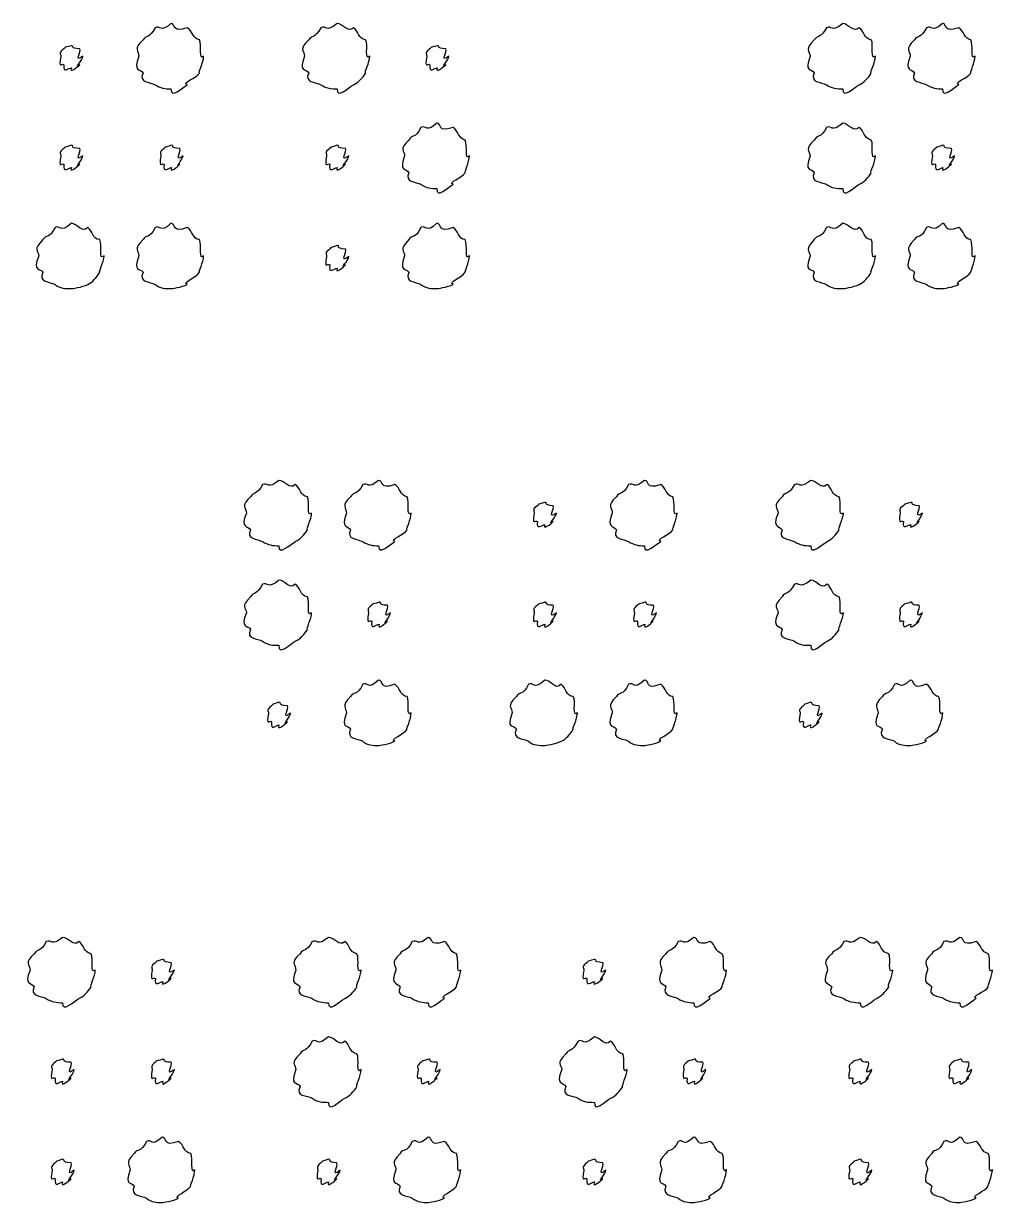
# Model space of a CAD drawing. Header units: millimetres. Extents: x -178 to -32, y 41 to 266.
# Drawn here: x -142.57 to -132.43, y 160.67 to 173 of the extents above; entities that cross this region are included whole.
import ezdxf

# ---------------------------------------------------------------- set-up
doc = ezdxf.new("R2010")
doc.units = ezdxf.units.MM
doc.layers.get('0').update_dxf_attribs({"linetype": 'CONTINUOUS'})

msp = doc.modelspace()

# ---------------------------------------------------------------- linework, layer by layer
at = {"color": 0}
for p, q in [((-141.028, 172.999), (-141.028, 172.999)), ((-139.288, 172.999), (-139.288, 172.999)), ((-133.996, 172.999), (-133.996, 172.999)), ((-132.954, 172.999), (-132.954, 172.999)), ((-142.07, 172.767), (-142.07, 172.767)), ((-138.24, 172.767), (-138.24, 172.767)), ((-138.246, 171.957), (-138.246, 171.957)), ((-133.996, 171.957), (-133.996, 171.957)), ((-142.07, 171.726), (-142.07, 171.726)), ((-141.023, 171.726), (-141.023, 171.726)), ((-139.288, 171.726), (-139.288, 171.726)), ((-132.949, 171.726), (-132.949, 171.726)), ((-142.07, 170.91), (-142.07, 170.91)), ((-141.028, 170.91), (-141.028, 170.91)), ((-138.246, 170.91), (-138.246, 170.91)), ((-133.996, 170.91), (-133.996, 170.91)), ((-132.954, 170.91), (-132.954, 170.91)), ((-139.288, 170.678), (-139.288, 170.678)), ((-139.897, 168.22), (-139.897, 168.22)), ((-138.855, 168.22), (-138.855, 168.22)), ((-136.073, 168.22), (-136.073, 168.22)), ((-134.332, 168.22), (-134.332, 168.22)), ((-137.114, 167.989), (-137.114, 167.989)), ((-133.285, 167.989), (-133.285, 167.989)), ((-139.897, 167.178), (-139.897, 167.178)), ((-134.332, 167.178), (-134.332, 167.178)), ((-138.849, 166.946), (-138.849, 166.946)), ((-137.114, 166.946), (-137.114, 166.946)), ((-136.067, 166.946), (-136.067, 166.946)), ((-133.285, 166.946), (-133.285, 166.946)), ((-138.855, 166.131), (-138.855, 166.131)), ((-137.114, 166.131), (-137.114, 166.131)), ((-136.073, 166.131), (-136.073, 166.131)), ((-133.29, 166.131), (-133.29, 166.131)), ((-139.897, 165.899), (-139.897, 165.899)), ((-134.332, 165.899), (-134.332, 165.899)), ((-142.161, 163.439), (-142.161, 163.439)), ((-139.379, 163.439), (-139.379, 163.439)), ((-138.337, 163.439), (-138.337, 163.439)), ((-135.555, 163.439), (-135.555, 163.439)), ((-133.814, 163.439), (-133.814, 163.439)), ((-132.772, 163.439), (-132.772, 163.439)), ((-141.114, 163.208), (-141.114, 163.208)), ((-136.596, 163.208), (-136.596, 163.208)), ((-139.379, 162.398), (-139.379, 162.398)), ((-136.596, 162.398), (-136.596, 162.398)), ((-142.161, 162.166), (-142.161, 162.166)), ((-141.114, 162.166), (-141.114, 162.166)), ((-138.331, 162.166), (-138.331, 162.166)), ((-135.549, 162.166), (-135.549, 162.166)), ((-133.814, 162.166), (-133.814, 162.166)), ((-132.767, 162.166), (-132.767, 162.166)), ((-141.119, 161.35), (-141.119, 161.35)), ((-138.337, 161.35), (-138.337, 161.35)), ((-135.555, 161.35), (-135.555, 161.35)), ((-132.772, 161.35), (-132.772, 161.35)), ((-142.161, 161.119), (-142.161, 161.119)), ((-139.379, 161.119), (-139.379, 161.119)), ((-136.596, 161.119), (-136.596, 161.119)), ((-133.814, 161.119), (-133.814, 161.119))]:
    msp.add_line(p, q, dxfattribs=at)
for points in [[(-141.193, 172.955), (-141.251, 172.839), (-141.29, 172.883), (-141.32, 172.828)], [(-141.028, 172.999), (-141.141, 172.897), (-141.138, 172.984), (-141.193, 172.955)], [(-140.857, 172.955), (-141.028, 172.897), (-140.969, 172.999), (-141.028, 172.999)], [(-140.73, 172.828), (-140.799, 172.839), (-140.802, 172.925), (-140.857, 172.955)], [(-139.458, 172.955), (-139.52, 172.839), (-139.555, 172.883), (-139.585, 172.828)], [(-139.288, 172.999), (-139.41, 172.897), (-139.403, 172.984), (-139.458, 172.955)], [(-139.117, 172.955), (-139.174, 172.897), (-139.228, 172.999), (-139.288, 172.999)], [(-138.99, 172.828), (-139.069, 172.839), (-139.064, 172.925), (-139.117, 172.955)], [(-134.167, 172.955), (-134.229, 172.839), (-134.263, 172.883), (-134.294, 172.828)], [(-133.996, 172.999), (-134.118, 172.897), (-134.112, 172.984), (-134.167, 172.955)], [(-133.825, 172.955), (-133.883, 172.897), (-133.937, 172.999), (-133.996, 172.999)], [(-133.698, 172.828), (-133.777, 172.839), (-133.773, 172.925), (-133.825, 172.955)], [(-133.119, 172.955), (-133.177, 172.839), (-133.216, 172.883), (-133.246, 172.828)], [(-132.954, 172.999), (-133.067, 172.897), (-133.064, 172.984), (-133.119, 172.955)], [(-132.783, 172.955), (-132.954, 172.897), (-132.895, 172.999), (-132.954, 172.999)], [(-132.656, 172.828), (-132.725, 172.839), (-132.728, 172.925), (-132.783, 172.955)], [(-141.32, 172.828), (-141.428, 172.729), (-141.364, 172.715), (-141.364, 172.657)], [(-140.686, 172.657), (-140.741, 172.61), (-140.7, 172.773), (-140.73, 172.828)], [(-139.585, 172.828), (-139.697, 172.729), (-139.629, 172.715), (-139.629, 172.657)], [(-138.946, 172.657), (-139.006, 172.61), (-138.96, 172.773), (-138.99, 172.828)], [(-134.294, 172.828), (-134.405, 172.729), (-134.338, 172.715), (-134.338, 172.657)], [(-133.654, 172.657), (-133.715, 172.61), (-133.668, 172.773), (-133.698, 172.828)], [(-133.246, 172.828), (-133.354, 172.729), (-133.29, 172.715), (-133.29, 172.657)], [(-132.612, 172.657), (-132.667, 172.61), (-132.626, 172.773), (-132.656, 172.828)], [(-142.147, 172.734), (-142.208, 172.698), (-142.18, 172.686), (-142.18, 172.657)], [(-142.18, 172.657), (-142.208, 172.515), (-142.169, 172.591), (-142.147, 172.569)], [(-142.07, 172.767), (-142.163, 172.743), (-142.125, 172.756), (-142.147, 172.734)], [(-141.982, 172.734), (-142.097, 172.743), (-142.033, 172.767), (-142.07, 172.767)], [(-141.949, 172.657), (-142.053, 172.581), (-141.96, 172.712), (-141.982, 172.734)], [(-141.982, 172.569), (-142.053, 172.515), (-141.949, 172.62), (-141.949, 172.657)], [(-141.364, 172.657), (-141.428, 172.489), (-141.349, 172.536), (-141.32, 172.481)], [(-140.73, 172.481), (-140.741, 172.489), (-140.686, 172.594), (-140.686, 172.657)], [(-139.629, 172.657), (-139.697, 172.489), (-139.614, 172.536), (-139.585, 172.481)], [(-138.99, 172.481), (-139.006, 172.489), (-138.946, 172.594), (-138.946, 172.657)], [(-138.317, 172.734), (-138.374, 172.698), (-138.351, 172.686), (-138.351, 172.657)], [(-138.351, 172.657), (-138.374, 172.515), (-138.339, 172.591), (-138.317, 172.569)], [(-138.24, 172.767), (-138.33, 172.743), (-138.295, 172.756), (-138.317, 172.734)], [(-138.152, 172.734), (-138.263, 172.743), (-138.203, 172.767), (-138.24, 172.767)], [(-138.119, 172.657), (-138.219, 172.581), (-138.13, 172.712), (-138.152, 172.734)], [(-138.152, 172.569), (-138.219, 172.515), (-138.119, 172.62), (-138.119, 172.657)], [(-134.338, 172.657), (-134.405, 172.489), (-134.323, 172.536), (-134.294, 172.481)], [(-133.698, 172.481), (-133.715, 172.489), (-133.654, 172.594), (-133.654, 172.657)], [(-133.29, 172.657), (-133.354, 172.489), (-133.275, 172.536), (-133.246, 172.481)], [(-132.656, 172.481), (-132.667, 172.489), (-132.612, 172.594), (-132.612, 172.657)], [(-142.147, 172.569), (-142.163, 172.471), (-142.099, 172.536), (-142.07, 172.536)], [(-142.07, 172.536), (-142.097, 172.471), (-142.004, 172.547), (-141.982, 172.569)], [(-138.317, 172.569), (-138.33, 172.471), (-138.269, 172.536), (-138.24, 172.536)], [(-138.24, 172.536), (-138.263, 172.471), (-138.174, 172.547), (-138.152, 172.569)], [(-141.32, 172.481), (-141.37, 172.383), (-141.248, 172.388), (-141.193, 172.359)], [(-140.857, 172.359), (-140.918, 172.383), (-140.759, 172.428), (-140.73, 172.481)], [(-139.585, 172.481), (-139.638, 172.383), (-139.513, 172.388), (-139.458, 172.359)], [(-139.117, 172.359), (-139.069, 172.383), (-139.023, 172.428), (-138.99, 172.481)], [(-134.294, 172.481), (-134.346, 172.383), (-134.222, 172.388), (-134.167, 172.359)], [(-133.825, 172.359), (-133.777, 172.383), (-133.731, 172.428), (-133.698, 172.481)], [(-133.246, 172.481), (-133.296, 172.383), (-133.175, 172.388), (-133.119, 172.359)], [(-132.783, 172.359), (-132.844, 172.383), (-132.685, 172.428), (-132.656, 172.481)], [(-141.193, 172.359), (-141.141, 172.324), (-141.083, 172.315), (-141.028, 172.315)], [(-141.028, 172.315), (-141.028, 172.207), (-140.912, 172.329), (-140.857, 172.359)], [(-139.458, 172.359), (-139.41, 172.324), (-139.345, 172.315), (-139.288, 172.315)], [(-139.288, 172.315), (-139.293, 172.207), (-139.172, 172.329), (-139.117, 172.359)], [(-134.167, 172.359), (-134.118, 172.324), (-134.054, 172.315), (-133.996, 172.315)], [(-133.996, 172.315), (-134.001, 172.207), (-133.88, 172.329), (-133.825, 172.359)], [(-133.119, 172.359), (-133.067, 172.324), (-133.009, 172.315), (-132.954, 172.315)], [(-132.954, 172.315), (-132.954, 172.207), (-132.838, 172.329), (-132.783, 172.359)], [(-138.411, 171.913), (-138.469, 171.792), (-138.508, 171.839), (-138.538, 171.781)], [(-138.246, 171.957), (-138.359, 171.85), (-138.356, 171.942), (-138.411, 171.913)], [(-138.075, 171.913), (-138.246, 171.85), (-138.187, 171.957), (-138.246, 171.957)], [(-137.948, 171.781), (-138.017, 171.792), (-138.02, 171.883), (-138.075, 171.913)], [(-134.167, 171.913), (-134.229, 171.792), (-134.263, 171.839), (-134.294, 171.781)], [(-133.996, 171.957), (-134.118, 171.85), (-134.112, 171.942), (-134.167, 171.913)], [(-133.825, 171.913), (-133.883, 171.85), (-133.937, 171.957), (-133.996, 171.957)], [(-133.698, 171.781), (-133.777, 171.792), (-133.773, 171.883), (-133.825, 171.913)], [(-142.147, 171.693), (-142.208, 171.651), (-142.18, 171.644), (-142.18, 171.615)], [(-142.07, 171.726), (-142.163, 171.695), (-142.125, 171.715), (-142.147, 171.693)], [(-141.982, 171.693), (-142.097, 171.695), (-142.033, 171.726), (-142.07, 171.726)], [(-141.949, 171.615), (-142.053, 171.534), (-141.96, 171.67), (-141.982, 171.693)], [(-141.1, 171.693), (-141.156, 171.651), (-141.133, 171.644), (-141.133, 171.615)], [(-141.023, 171.726), (-141.112, 171.695), (-141.078, 171.715), (-141.1, 171.693)], [(-140.934, 171.693), (-141.046, 171.695), (-140.985, 171.726), (-141.023, 171.726)], [(-140.901, 171.615), (-141.002, 171.534), (-140.912, 171.67), (-140.934, 171.693)], [(-139.365, 171.693), (-139.425, 171.651), (-139.398, 171.644), (-139.398, 171.615)], [(-139.288, 171.726), (-139.381, 171.695), (-139.343, 171.715), (-139.365, 171.693)], [(-139.199, 171.693), (-139.315, 171.695), (-139.25, 171.726), (-139.288, 171.726)], [(-139.166, 171.615), (-139.271, 171.534), (-139.177, 171.67), (-139.199, 171.693)], [(-138.538, 171.781), (-138.645, 171.678), (-138.582, 171.67), (-138.582, 171.615)], [(-137.904, 171.615), (-137.959, 171.56), (-137.918, 171.726), (-137.948, 171.781)], [(-134.294, 171.781), (-134.405, 171.678), (-134.338, 171.67), (-134.338, 171.615)], [(-133.654, 171.615), (-133.715, 171.56), (-133.668, 171.726), (-133.698, 171.781)], [(-133.026, 171.693), (-133.082, 171.651), (-133.059, 171.644), (-133.059, 171.615)], [(-132.949, 171.726), (-133.038, 171.695), (-133.004, 171.715), (-133.026, 171.693)], [(-132.86, 171.693), (-132.972, 171.695), (-132.911, 171.726), (-132.949, 171.726)], [(-132.827, 171.615), (-132.928, 171.534), (-132.838, 171.67), (-132.86, 171.693)], [(-142.18, 171.615), (-142.208, 171.468), (-142.169, 171.549), (-142.147, 171.527)], [(-141.982, 171.527), (-142.053, 171.468), (-141.949, 171.578), (-141.949, 171.615)], [(-141.133, 171.615), (-141.156, 171.468), (-141.122, 171.549), (-141.1, 171.527)], [(-140.934, 171.527), (-141.002, 171.468), (-140.901, 171.578), (-140.901, 171.615)], [(-139.398, 171.615), (-139.425, 171.468), (-139.387, 171.549), (-139.365, 171.527)], [(-139.199, 171.527), (-139.271, 171.468), (-139.166, 171.578), (-139.166, 171.615)], [(-138.582, 171.615), (-138.645, 171.442), (-138.567, 171.494), (-138.538, 171.439)], [(-137.948, 171.439), (-137.959, 171.442), (-137.904, 171.552), (-137.904, 171.615)], [(-134.338, 171.615), (-134.405, 171.442), (-134.323, 171.494), (-134.294, 171.439)], [(-133.698, 171.439), (-133.715, 171.442), (-133.654, 171.552), (-133.654, 171.615)], [(-133.059, 171.615), (-133.082, 171.468), (-133.048, 171.549), (-133.026, 171.527)], [(-132.86, 171.527), (-132.928, 171.468), (-132.827, 171.578), (-132.827, 171.615)], [(-142.147, 171.527), (-142.163, 171.424), (-142.099, 171.494), (-142.07, 171.494)], [(-142.07, 171.494), (-142.097, 171.424), (-142.004, 171.505), (-141.982, 171.527)], [(-141.1, 171.527), (-141.112, 171.424), (-141.051, 171.494), (-141.023, 171.494)], [(-141.023, 171.494), (-141.046, 171.424), (-140.956, 171.505), (-140.934, 171.527)], [(-139.365, 171.527), (-139.381, 171.424), (-139.317, 171.494), (-139.288, 171.494)], [(-139.288, 171.494), (-139.315, 171.424), (-139.221, 171.505), (-139.199, 171.527)], [(-138.538, 171.439), (-138.587, 171.336), (-138.466, 171.347), (-138.411, 171.318)], [(-138.075, 171.318), (-138.135, 171.336), (-137.977, 171.387), (-137.948, 171.439)], [(-134.294, 171.439), (-134.346, 171.336), (-134.222, 171.347), (-134.167, 171.318)], [(-133.825, 171.318), (-133.777, 171.336), (-133.731, 171.387), (-133.698, 171.439)], [(-133.026, 171.527), (-133.038, 171.424), (-132.977, 171.494), (-132.949, 171.494)], [(-132.949, 171.494), (-132.972, 171.424), (-132.883, 171.505), (-132.86, 171.527)], [(-138.411, 171.318), (-138.359, 171.276), (-138.301, 171.274), (-138.246, 171.274)], [(-138.246, 171.274), (-138.246, 171.159), (-138.13, 171.287), (-138.075, 171.318)], [(-134.167, 171.318), (-134.118, 171.276), (-134.054, 171.274), (-133.996, 171.274)], [(-133.996, 171.274), (-134.001, 171.159), (-133.88, 171.287), (-133.825, 171.318)], [(-142.241, 170.866), (-142.303, 170.74), (-142.337, 170.794), (-142.367, 170.739)], [(-142.07, 170.91), (-142.192, 170.799), (-142.186, 170.895), (-142.241, 170.866)], [(-141.899, 170.866), (-141.957, 170.799), (-142.011, 170.91), (-142.07, 170.91)], [(-141.772, 170.739), (-141.851, 170.74), (-141.847, 170.835), (-141.899, 170.866)], [(-141.193, 170.866), (-141.251, 170.74), (-141.29, 170.794), (-141.32, 170.739)], [(-141.028, 170.91), (-141.141, 170.799), (-141.138, 170.895), (-141.193, 170.866)], [(-140.857, 170.866), (-141.028, 170.799), (-140.969, 170.91), (-141.028, 170.91)], [(-140.73, 170.739), (-140.799, 170.74), (-140.802, 170.835), (-140.857, 170.866)], [(-138.411, 170.866), (-138.469, 170.74), (-138.508, 170.794), (-138.538, 170.739)], [(-138.246, 170.91), (-138.359, 170.799), (-138.356, 170.895), (-138.411, 170.866)], [(-138.075, 170.866), (-138.246, 170.799), (-138.187, 170.91), (-138.246, 170.91)], [(-137.948, 170.739), (-138.017, 170.74), (-138.02, 170.835), (-138.075, 170.866)], [(-134.167, 170.866), (-134.229, 170.74), (-134.263, 170.794), (-134.294, 170.739)], [(-133.996, 170.91), (-134.118, 170.799), (-134.112, 170.895), (-134.167, 170.866)], [(-133.825, 170.866), (-133.883, 170.799), (-133.937, 170.91), (-133.996, 170.91)], [(-133.698, 170.739), (-133.777, 170.74), (-133.773, 170.835), (-133.825, 170.866)], [(-133.119, 170.866), (-133.177, 170.74), (-133.216, 170.794), (-133.246, 170.739)], [(-132.954, 170.91), (-133.067, 170.799), (-133.064, 170.895), (-133.119, 170.866)], [(-132.783, 170.866), (-132.954, 170.799), (-132.895, 170.91), (-132.954, 170.91)], [(-132.656, 170.739), (-132.725, 170.74), (-132.728, 170.835), (-132.783, 170.866)], [(-142.367, 170.739), (-142.479, 170.63), (-142.411, 170.626), (-142.411, 170.568)], [(-141.728, 170.568), (-141.789, 170.513), (-141.742, 170.684), (-141.772, 170.739)], [(-141.32, 170.739), (-141.428, 170.63), (-141.364, 170.626), (-141.364, 170.568)], [(-140.686, 170.568), (-140.741, 170.513), (-140.7, 170.684), (-140.73, 170.739)], [(-139.288, 170.678), (-139.381, 170.645), (-139.343, 170.664), (-139.365, 170.64)], [(-139.199, 170.64), (-139.315, 170.645), (-139.25, 170.678), (-139.288, 170.678)], [(-138.538, 170.739), (-138.645, 170.63), (-138.582, 170.626), (-138.582, 170.568)], [(-137.904, 170.568), (-137.959, 170.513), (-137.918, 170.684), (-137.948, 170.739)], [(-134.294, 170.739), (-134.405, 170.63), (-134.338, 170.626), (-134.338, 170.568)], [(-133.654, 170.568), (-133.715, 170.513), (-133.668, 170.684), (-133.698, 170.739)], [(-133.246, 170.739), (-133.354, 170.63), (-133.29, 170.626), (-133.29, 170.568)], [(-132.612, 170.568), (-132.667, 170.513), (-132.626, 170.684), (-132.656, 170.739)], [(-142.411, 170.568), (-142.479, 170.392), (-142.396, 170.448), (-142.367, 170.397)], [(-141.772, 170.397), (-141.789, 170.392), (-141.728, 170.505), (-141.728, 170.568)], [(-141.364, 170.568), (-141.428, 170.392), (-141.349, 170.448), (-141.32, 170.397)], [(-140.73, 170.397), (-140.741, 170.392), (-140.686, 170.505), (-140.686, 170.568)], [(-139.365, 170.64), (-139.425, 170.597), (-139.398, 170.591), (-139.398, 170.562)], [(-139.398, 170.562), (-139.425, 170.416), (-139.387, 170.499), (-139.365, 170.474)], [(-139.166, 170.562), (-139.271, 170.48), (-139.177, 170.618), (-139.199, 170.64)], [(-139.199, 170.474), (-139.271, 170.416), (-139.166, 170.53), (-139.166, 170.562)], [(-138.582, 170.568), (-138.645, 170.392), (-138.567, 170.448), (-138.538, 170.397)], [(-137.948, 170.397), (-137.959, 170.392), (-137.904, 170.505), (-137.904, 170.568)], [(-134.338, 170.568), (-134.405, 170.392), (-134.323, 170.448), (-134.294, 170.397)], [(-133.698, 170.397), (-133.715, 170.392), (-133.654, 170.505), (-133.654, 170.568)], [(-133.29, 170.568), (-133.354, 170.392), (-133.275, 170.448), (-133.246, 170.397)], [(-132.656, 170.397), (-132.667, 170.392), (-132.612, 170.505), (-132.612, 170.568)], [(-139.365, 170.474), (-139.381, 170.37), (-139.317, 170.441), (-139.288, 170.441)], [(-139.288, 170.441), (-139.315, 170.37), (-139.221, 170.452), (-139.199, 170.474)], [(-142.367, 170.397), (-142.42, 170.288), (-142.296, 170.303), (-142.241, 170.27)], [(-141.899, 170.27), (-141.851, 170.288), (-141.805, 170.345), (-141.772, 170.397)], [(-141.32, 170.397), (-141.37, 170.288), (-141.248, 170.303), (-141.193, 170.27)], [(-140.857, 170.27), (-140.918, 170.288), (-140.759, 170.345), (-140.73, 170.397)], [(-138.538, 170.397), (-138.587, 170.288), (-138.466, 170.303), (-138.411, 170.27)], [(-138.075, 170.27), (-138.135, 170.288), (-137.977, 170.345), (-137.948, 170.397)], [(-134.294, 170.397), (-134.346, 170.288), (-134.222, 170.303), (-134.167, 170.27)], [(-133.825, 170.27), (-133.777, 170.288), (-133.731, 170.345), (-133.698, 170.397)], [(-133.246, 170.397), (-133.296, 170.288), (-133.175, 170.303), (-133.119, 170.27)], [(-132.783, 170.27), (-132.844, 170.288), (-132.685, 170.345), (-132.656, 170.397)], [(-142.241, 170.27), (-142.192, 170.226), (-142.128, 170.226), (-142.07, 170.226)], [(-142.07, 170.226), (-142.075, 170.226), (-141.954, 170.24), (-141.899, 170.27)], [(-141.193, 170.27), (-141.141, 170.226), (-141.083, 170.226), (-141.028, 170.226)], [(-141.028, 170.226), (-141.028, 170.226), (-140.912, 170.24), (-140.857, 170.27)], [(-138.411, 170.27), (-138.359, 170.226), (-138.301, 170.226), (-138.246, 170.226)], [(-138.246, 170.226), (-138.246, 170.226), (-138.13, 170.24), (-138.075, 170.27)], [(-134.167, 170.27), (-134.118, 170.226), (-134.054, 170.226), (-133.996, 170.226)], [(-133.996, 170.226), (-134.001, 170.226), (-133.88, 170.24), (-133.825, 170.27)], [(-133.119, 170.27), (-133.067, 170.226), (-133.009, 170.226), (-132.954, 170.226)], [(-132.954, 170.226), (-132.954, 170.226), (-132.838, 170.24), (-132.783, 170.27)], [(-139.897, 168.22), (-140.019, 168.118), (-140.012, 168.205), (-140.068, 168.176)], [(-139.726, 168.176), (-139.784, 168.118), (-139.837, 168.22), (-139.897, 168.22)], [(-138.855, 168.22), (-138.968, 168.118), (-138.965, 168.205), (-139.02, 168.176)], [(-138.684, 168.176), (-138.855, 168.118), (-138.795, 168.22), (-138.855, 168.22)], [(-136.073, 168.22), (-136.186, 168.118), (-136.183, 168.205), (-136.238, 168.176)], [(-135.902, 168.176), (-136.073, 168.118), (-136.013, 168.22), (-136.073, 168.22)], [(-134.332, 168.22), (-134.455, 168.118), (-134.448, 168.205), (-134.503, 168.176)], [(-134.161, 168.176), (-134.219, 168.118), (-134.273, 168.22), (-134.332, 168.22)], [(-140.068, 168.176), (-140.13, 168.06), (-140.164, 168.104), (-140.194, 168.049)], [(-139.599, 168.049), (-139.677, 168.06), (-139.674, 168.146), (-139.726, 168.176)], [(-139.02, 168.176), (-139.078, 168.06), (-139.117, 168.104), (-139.147, 168.049)], [(-138.557, 168.049), (-138.626, 168.06), (-138.629, 168.146), (-138.684, 168.176)], [(-136.238, 168.176), (-136.296, 168.06), (-136.334, 168.104), (-136.365, 168.049)], [(-135.775, 168.049), (-135.844, 168.06), (-135.847, 168.146), (-135.902, 168.176)], [(-134.503, 168.176), (-134.565, 168.06), (-134.6, 168.104), (-134.63, 168.049)], [(-134.034, 168.049), (-134.113, 168.06), (-134.109, 168.146), (-134.161, 168.176)], [(-140.194, 168.049), (-140.306, 167.95), (-140.238, 167.936), (-140.238, 167.878)], [(-139.555, 167.878), (-139.615, 167.831), (-139.569, 167.994), (-139.599, 168.049)], [(-139.147, 168.049), (-139.254, 167.95), (-139.191, 167.936), (-139.191, 167.878)], [(-138.513, 167.878), (-138.568, 167.831), (-138.527, 167.994), (-138.557, 168.049)], [(-137.114, 167.989), (-137.208, 167.963), (-137.17, 167.977), (-137.191, 167.955)], [(-137.026, 167.955), (-137.142, 167.963), (-137.077, 167.989), (-137.114, 167.989)], [(-136.365, 168.049), (-136.472, 167.95), (-136.409, 167.936), (-136.409, 167.878)], [(-135.731, 167.878), (-135.786, 167.831), (-135.745, 167.994), (-135.775, 168.049)], [(-134.63, 168.049), (-134.741, 167.95), (-134.674, 167.936), (-134.674, 167.878)], [(-133.99, 167.878), (-134.051, 167.831), (-134.004, 167.994), (-134.034, 168.049)], [(-133.285, 167.989), (-133.374, 167.963), (-133.34, 167.977), (-133.362, 167.955)], [(-133.197, 167.955), (-133.308, 167.963), (-133.248, 167.989), (-133.285, 167.989)], [(-140.238, 167.878), (-140.306, 167.71), (-140.223, 167.757), (-140.194, 167.702)], [(-139.599, 167.702), (-139.615, 167.71), (-139.555, 167.815), (-139.555, 167.878)], [(-139.191, 167.878), (-139.254, 167.71), (-139.176, 167.757), (-139.147, 167.702)], [(-138.557, 167.702), (-138.568, 167.71), (-138.513, 167.815), (-138.513, 167.878)], [(-137.191, 167.955), (-137.252, 167.919), (-137.225, 167.907), (-137.225, 167.878)], [(-137.225, 167.878), (-137.252, 167.736), (-137.214, 167.812), (-137.191, 167.79)], [(-136.993, 167.878), (-137.098, 167.802), (-137.004, 167.933), (-137.026, 167.955)], [(-137.026, 167.79), (-137.098, 167.736), (-136.993, 167.841), (-136.993, 167.878)], [(-136.409, 167.878), (-136.472, 167.71), (-136.394, 167.757), (-136.365, 167.702)], [(-135.775, 167.702), (-135.786, 167.71), (-135.731, 167.815), (-135.731, 167.878)], [(-134.674, 167.878), (-134.741, 167.71), (-134.659, 167.757), (-134.63, 167.702)], [(-134.034, 167.702), (-134.051, 167.71), (-133.99, 167.815), (-133.99, 167.878)], [(-133.362, 167.955), (-133.418, 167.919), (-133.395, 167.907), (-133.395, 167.878)], [(-133.395, 167.878), (-133.418, 167.736), (-133.384, 167.812), (-133.362, 167.79)], [(-133.163, 167.878), (-133.264, 167.802), (-133.175, 167.933), (-133.197, 167.955)], [(-133.197, 167.79), (-133.264, 167.736), (-133.163, 167.841), (-133.163, 167.878)], [(-137.191, 167.79), (-137.208, 167.692), (-137.143, 167.757), (-137.114, 167.757)], [(-137.114, 167.757), (-137.142, 167.692), (-137.048, 167.768), (-137.026, 167.79)], [(-133.362, 167.79), (-133.374, 167.692), (-133.314, 167.757), (-133.285, 167.757)], [(-133.285, 167.757), (-133.308, 167.692), (-133.219, 167.768), (-133.197, 167.79)], [(-140.194, 167.702), (-140.247, 167.604), (-140.123, 167.609), (-140.068, 167.58)], [(-139.726, 167.58), (-139.677, 167.604), (-139.632, 167.65), (-139.599, 167.702)], [(-139.147, 167.702), (-139.197, 167.604), (-139.075, 167.609), (-139.02, 167.58)], [(-138.684, 167.58), (-138.745, 167.604), (-138.586, 167.65), (-138.557, 167.702)], [(-136.365, 167.702), (-136.414, 167.604), (-136.293, 167.609), (-136.238, 167.58)], [(-135.902, 167.58), (-135.962, 167.604), (-135.804, 167.65), (-135.775, 167.702)], [(-134.63, 167.702), (-134.682, 167.604), (-134.558, 167.609), (-134.503, 167.58)], [(-134.161, 167.58), (-134.113, 167.604), (-134.068, 167.65), (-134.034, 167.702)], [(-140.068, 167.58), (-140.019, 167.545), (-139.954, 167.536), (-139.897, 167.536)], [(-139.897, 167.536), (-139.902, 167.428), (-139.781, 167.55), (-139.726, 167.58)], [(-139.02, 167.58), (-138.968, 167.545), (-138.91, 167.536), (-138.855, 167.536)], [(-138.855, 167.536), (-138.855, 167.428), (-138.739, 167.55), (-138.684, 167.58)], [(-136.238, 167.58), (-136.186, 167.545), (-136.128, 167.536), (-136.073, 167.536)], [(-136.073, 167.536), (-136.073, 167.428), (-135.957, 167.55), (-135.902, 167.58)], [(-134.503, 167.58), (-134.455, 167.545), (-134.39, 167.536), (-134.332, 167.536)], [(-134.332, 167.536), (-134.338, 167.428), (-134.216, 167.55), (-134.161, 167.58)], [(-140.068, 167.134), (-140.13, 167.013), (-140.164, 167.06), (-140.194, 167.002)], [(-139.897, 167.178), (-140.019, 167.071), (-140.012, 167.163), (-140.068, 167.134)], [(-139.726, 167.134), (-139.784, 167.071), (-139.837, 167.178), (-139.897, 167.178)], [(-139.599, 167.002), (-139.677, 167.013), (-139.674, 167.104), (-139.726, 167.134)], [(-134.503, 167.134), (-134.565, 167.013), (-134.6, 167.06), (-134.63, 167.002)], [(-134.332, 167.178), (-134.455, 167.071), (-134.448, 167.163), (-134.503, 167.134)], [(-134.161, 167.134), (-134.219, 167.071), (-134.273, 167.178), (-134.332, 167.178)], [(-134.034, 167.002), (-134.113, 167.013), (-134.109, 167.104), (-134.161, 167.134)], [(-140.194, 167.002), (-140.306, 166.898), (-140.238, 166.891), (-140.238, 166.836)], [(-139.555, 166.836), (-139.615, 166.781), (-139.569, 166.946), (-139.599, 167.002)], [(-134.63, 167.002), (-134.741, 166.898), (-134.674, 166.891), (-134.674, 166.836)], [(-133.99, 166.836), (-134.051, 166.781), (-134.004, 166.946), (-134.034, 167.002)], [(-138.926, 166.914), (-138.983, 166.872), (-138.96, 166.865), (-138.96, 166.836)], [(-138.849, 166.946), (-138.939, 166.916), (-138.904, 166.936), (-138.926, 166.914)], [(-138.761, 166.914), (-138.873, 166.916), (-138.812, 166.946), (-138.849, 166.946)], [(-138.728, 166.836), (-138.829, 166.755), (-138.739, 166.891), (-138.761, 166.914)], [(-137.191, 166.914), (-137.252, 166.872), (-137.225, 166.865), (-137.225, 166.836)], [(-137.114, 166.946), (-137.208, 166.916), (-137.17, 166.936), (-137.191, 166.914)], [(-137.026, 166.914), (-137.142, 166.916), (-137.077, 166.946), (-137.114, 166.946)], [(-136.993, 166.836), (-137.098, 166.755), (-137.004, 166.891), (-137.026, 166.914)], [(-136.144, 166.914), (-136.201, 166.872), (-136.177, 166.865), (-136.177, 166.836)], [(-136.067, 166.946), (-136.157, 166.916), (-136.122, 166.936), (-136.144, 166.914)], [(-135.979, 166.914), (-136.09, 166.916), (-136.03, 166.946), (-136.067, 166.946)], [(-135.946, 166.836), (-136.046, 166.755), (-135.957, 166.891), (-135.979, 166.914)], [(-133.362, 166.914), (-133.418, 166.872), (-133.395, 166.865), (-133.395, 166.836)], [(-133.285, 166.946), (-133.374, 166.916), (-133.34, 166.936), (-133.362, 166.914)], [(-133.197, 166.914), (-133.308, 166.916), (-133.248, 166.946), (-133.285, 166.946)], [(-133.163, 166.836), (-133.264, 166.755), (-133.175, 166.891), (-133.197, 166.914)], [(-140.238, 166.836), (-140.306, 166.663), (-140.223, 166.715), (-140.194, 166.66)], [(-139.599, 166.66), (-139.615, 166.663), (-139.555, 166.773), (-139.555, 166.836)], [(-138.96, 166.836), (-138.983, 166.689), (-138.949, 166.77), (-138.926, 166.748)], [(-138.926, 166.748), (-138.939, 166.645), (-138.878, 166.715), (-138.849, 166.715)], [(-138.849, 166.715), (-138.873, 166.645), (-138.783, 166.726), (-138.761, 166.748)], [(-138.761, 166.748), (-138.829, 166.689), (-138.728, 166.799), (-138.728, 166.836)], [(-137.225, 166.836), (-137.252, 166.689), (-137.214, 166.77), (-137.191, 166.748)], [(-137.191, 166.748), (-137.208, 166.645), (-137.143, 166.715), (-137.114, 166.715)], [(-137.114, 166.715), (-137.142, 166.645), (-137.048, 166.726), (-137.026, 166.748)], [(-137.026, 166.748), (-137.098, 166.689), (-136.993, 166.799), (-136.993, 166.836)], [(-136.177, 166.836), (-136.201, 166.689), (-136.166, 166.77), (-136.144, 166.748)], [(-136.144, 166.748), (-136.157, 166.645), (-136.096, 166.715), (-136.067, 166.715)], [(-136.067, 166.715), (-136.09, 166.645), (-136.001, 166.726), (-135.979, 166.748)], [(-135.979, 166.748), (-136.046, 166.689), (-135.946, 166.799), (-135.946, 166.836)], [(-134.674, 166.836), (-134.741, 166.663), (-134.659, 166.715), (-134.63, 166.66)], [(-134.034, 166.66), (-134.051, 166.663), (-133.99, 166.773), (-133.99, 166.836)], [(-133.395, 166.836), (-133.418, 166.689), (-133.384, 166.77), (-133.362, 166.748)], [(-133.362, 166.748), (-133.374, 166.645), (-133.314, 166.715), (-133.285, 166.715)], [(-133.285, 166.715), (-133.308, 166.645), (-133.219, 166.726), (-133.197, 166.748)], [(-133.197, 166.748), (-133.264, 166.689), (-133.163, 166.799), (-133.163, 166.836)], [(-140.194, 166.66), (-140.247, 166.557), (-140.123, 166.568), (-140.068, 166.539)], [(-139.726, 166.539), (-139.677, 166.557), (-139.632, 166.607), (-139.599, 166.66)], [(-134.63, 166.66), (-134.682, 166.557), (-134.558, 166.568), (-134.503, 166.539)], [(-134.161, 166.539), (-134.113, 166.557), (-134.068, 166.607), (-134.034, 166.66)], [(-140.068, 166.539), (-140.019, 166.497), (-139.954, 166.495), (-139.897, 166.495)], [(-139.897, 166.495), (-139.902, 166.38), (-139.781, 166.508), (-139.726, 166.539)], [(-134.503, 166.539), (-134.455, 166.497), (-134.39, 166.495), (-134.332, 166.495)], [(-134.332, 166.495), (-134.338, 166.38), (-134.216, 166.508), (-134.161, 166.539)], [(-138.855, 166.131), (-138.968, 166.02), (-138.965, 166.116), (-139.02, 166.087)], [(-138.684, 166.087), (-138.855, 166.02), (-138.795, 166.131), (-138.855, 166.131)], [(-137.114, 166.131), (-137.237, 166.02), (-137.23, 166.116), (-137.285, 166.087)], [(-136.943, 166.087), (-137.001, 166.02), (-137.055, 166.131), (-137.114, 166.131)], [(-136.073, 166.131), (-136.186, 166.02), (-136.183, 166.116), (-136.238, 166.087)], [(-135.902, 166.087), (-136.073, 166.02), (-136.013, 166.131), (-136.073, 166.131)], [(-133.29, 166.131), (-133.403, 166.02), (-133.4, 166.116), (-133.456, 166.087)], [(-133.119, 166.087), (-133.29, 166.02), (-133.231, 166.131), (-133.29, 166.131)], [(-139.02, 166.087), (-139.078, 165.961), (-139.117, 166.015), (-139.147, 165.96)], [(-138.557, 165.96), (-138.626, 165.961), (-138.629, 166.056), (-138.684, 166.087)], [(-137.285, 166.087), (-137.347, 165.961), (-137.382, 166.015), (-137.412, 165.96)], [(-136.817, 165.96), (-136.895, 165.961), (-136.891, 166.056), (-136.943, 166.087)], [(-136.238, 166.087), (-136.296, 165.961), (-136.334, 166.015), (-136.365, 165.96)], [(-135.775, 165.96), (-135.844, 165.961), (-135.847, 166.056), (-135.902, 166.087)], [(-133.456, 166.087), (-133.514, 165.961), (-133.552, 166.015), (-133.582, 165.96)], [(-132.993, 165.96), (-133.061, 165.961), (-133.064, 166.056), (-133.119, 166.087)], [(-139.897, 165.899), (-139.99, 165.866), (-139.952, 165.886), (-139.974, 165.861)], [(-139.808, 165.861), (-139.924, 165.866), (-139.859, 165.899), (-139.897, 165.899)], [(-139.147, 165.96), (-139.254, 165.851), (-139.191, 165.847), (-139.191, 165.789)], [(-138.513, 165.789), (-138.568, 165.734), (-138.527, 165.905), (-138.557, 165.96)], [(-137.412, 165.96), (-137.524, 165.851), (-137.456, 165.847), (-137.456, 165.789)], [(-136.773, 165.789), (-136.833, 165.734), (-136.786, 165.905), (-136.817, 165.96)], [(-136.365, 165.96), (-136.472, 165.851), (-136.409, 165.847), (-136.409, 165.789)], [(-135.731, 165.789), (-135.786, 165.734), (-135.745, 165.905), (-135.775, 165.96)], [(-134.332, 165.899), (-134.426, 165.866), (-134.387, 165.886), (-134.409, 165.861)], [(-134.244, 165.861), (-134.36, 165.866), (-134.295, 165.899), (-134.332, 165.899)], [(-133.582, 165.96), (-133.69, 165.851), (-133.627, 165.847), (-133.627, 165.789)], [(-132.949, 165.789), (-133.004, 165.734), (-132.962, 165.905), (-132.993, 165.96)], [(-139.974, 165.861), (-140.034, 165.818), (-140.007, 165.813), (-140.007, 165.784)], [(-140.007, 165.784), (-140.034, 165.637), (-139.996, 165.72), (-139.974, 165.695)], [(-139.775, 165.784), (-139.88, 165.701), (-139.786, 165.839), (-139.808, 165.861)], [(-139.808, 165.695), (-139.88, 165.637), (-139.775, 165.751), (-139.775, 165.784)], [(-139.191, 165.789), (-139.254, 165.613), (-139.176, 165.669), (-139.147, 165.618)], [(-138.557, 165.618), (-138.568, 165.613), (-138.513, 165.725), (-138.513, 165.789)], [(-137.456, 165.789), (-137.524, 165.613), (-137.441, 165.669), (-137.412, 165.618)], [(-136.817, 165.618), (-136.833, 165.613), (-136.773, 165.725), (-136.773, 165.789)], [(-136.409, 165.789), (-136.472, 165.613), (-136.394, 165.669), (-136.365, 165.618)], [(-135.775, 165.618), (-135.786, 165.613), (-135.731, 165.725), (-135.731, 165.789)], [(-134.409, 165.861), (-134.47, 165.818), (-134.442, 165.813), (-134.442, 165.784)], [(-134.442, 165.784), (-134.47, 165.637), (-134.431, 165.72), (-134.409, 165.695)], [(-134.211, 165.784), (-134.316, 165.701), (-134.222, 165.839), (-134.244, 165.861)], [(-134.244, 165.695), (-134.316, 165.637), (-134.211, 165.751), (-134.211, 165.784)], [(-133.627, 165.789), (-133.69, 165.613), (-133.611, 165.669), (-133.582, 165.618)], [(-132.993, 165.618), (-133.004, 165.613), (-132.949, 165.725), (-132.949, 165.789)], [(-139.974, 165.695), (-139.99, 165.591), (-139.925, 165.662), (-139.897, 165.662)], [(-139.897, 165.662), (-139.924, 165.591), (-139.831, 165.673), (-139.808, 165.695)], [(-134.409, 165.695), (-134.426, 165.591), (-134.361, 165.662), (-134.332, 165.662)], [(-134.332, 165.662), (-134.36, 165.591), (-134.266, 165.673), (-134.244, 165.695)], [(-139.147, 165.618), (-139.197, 165.509), (-139.075, 165.524), (-139.02, 165.491)], [(-138.684, 165.491), (-138.745, 165.509), (-138.586, 165.566), (-138.557, 165.618)], [(-137.412, 165.618), (-137.464, 165.509), (-137.34, 165.524), (-137.285, 165.491)], [(-136.943, 165.491), (-136.895, 165.509), (-136.85, 165.566), (-136.817, 165.618)], [(-136.365, 165.618), (-136.414, 165.509), (-136.293, 165.524), (-136.238, 165.491)], [(-135.902, 165.491), (-135.962, 165.509), (-135.804, 165.566), (-135.775, 165.618)], [(-133.582, 165.618), (-133.632, 165.509), (-133.511, 165.524), (-133.456, 165.491)], [(-133.119, 165.491), (-133.18, 165.509), (-133.022, 165.566), (-132.993, 165.618)], [(-139.02, 165.491), (-138.968, 165.447), (-138.91, 165.447), (-138.855, 165.447)], [(-138.855, 165.447), (-138.855, 165.447), (-138.739, 165.461), (-138.684, 165.491)], [(-137.285, 165.491), (-137.237, 165.447), (-137.172, 165.447), (-137.114, 165.447)], [(-137.114, 165.447), (-137.12, 165.447), (-136.999, 165.461), (-136.943, 165.491)], [(-136.238, 165.491), (-136.186, 165.447), (-136.128, 165.447), (-136.073, 165.447)], [(-136.073, 165.447), (-136.073, 165.447), (-135.957, 165.461), (-135.902, 165.491)], [(-133.456, 165.491), (-133.403, 165.447), (-133.345, 165.447), (-133.29, 165.447)], [(-133.29, 165.447), (-133.29, 165.447), (-133.175, 165.461), (-133.119, 165.491)], [(-142.161, 163.439), (-142.283, 163.338), (-142.276, 163.424), (-142.332, 163.395)], [(-141.99, 163.395), (-142.048, 163.338), (-142.101, 163.439), (-142.161, 163.439)], [(-139.379, 163.439), (-139.501, 163.338), (-139.494, 163.424), (-139.549, 163.395)], [(-139.208, 163.395), (-139.265, 163.338), (-139.319, 163.439), (-139.379, 163.439)], [(-138.337, 163.439), (-138.45, 163.338), (-138.447, 163.424), (-138.502, 163.395)], [(-138.166, 163.395), (-138.337, 163.338), (-138.278, 163.439), (-138.337, 163.439)], [(-135.555, 163.439), (-135.667, 163.338), (-135.665, 163.424), (-135.72, 163.395)], [(-135.383, 163.395), (-135.555, 163.338), (-135.495, 163.439), (-135.555, 163.439)], [(-133.814, 163.439), (-133.937, 163.338), (-133.93, 163.424), (-133.985, 163.395)], [(-133.643, 163.395), (-133.701, 163.338), (-133.755, 163.439), (-133.814, 163.439)], [(-132.772, 163.439), (-132.885, 163.338), (-132.883, 163.424), (-132.938, 163.395)], [(-132.601, 163.395), (-132.772, 163.338), (-132.713, 163.439), (-132.772, 163.439)], [(-142.332, 163.395), (-142.393, 163.28), (-142.428, 163.324), (-142.458, 163.269)], [(-141.863, 163.269), (-141.942, 163.28), (-141.938, 163.365), (-141.99, 163.395)], [(-139.549, 163.395), (-139.611, 163.28), (-139.646, 163.324), (-139.676, 163.269)], [(-139.081, 163.269), (-139.16, 163.28), (-139.155, 163.365), (-139.208, 163.395)], [(-138.502, 163.395), (-138.56, 163.28), (-138.599, 163.324), (-138.629, 163.269)], [(-138.039, 163.269), (-138.108, 163.28), (-138.111, 163.365), (-138.166, 163.395)], [(-135.72, 163.395), (-135.778, 163.28), (-135.816, 163.324), (-135.847, 163.269)], [(-135.257, 163.269), (-135.326, 163.28), (-135.328, 163.365), (-135.383, 163.395)], [(-133.985, 163.395), (-134.047, 163.28), (-134.081, 163.324), (-134.112, 163.269)], [(-133.516, 163.269), (-133.595, 163.28), (-133.591, 163.365), (-133.643, 163.395)], [(-132.938, 163.395), (-132.995, 163.28), (-133.034, 163.324), (-133.064, 163.269)], [(-132.474, 163.269), (-132.544, 163.28), (-132.546, 163.365), (-132.601, 163.395)], [(-142.458, 163.269), (-142.57, 163.169), (-142.502, 163.155), (-142.502, 163.098)], [(-141.819, 163.098), (-141.879, 163.051), (-141.833, 163.213), (-141.863, 163.269)], [(-141.19, 163.175), (-141.247, 163.139), (-141.224, 163.127), (-141.224, 163.098)], [(-141.114, 163.208), (-141.203, 163.183), (-141.169, 163.197), (-141.19, 163.175)], [(-141.025, 163.175), (-141.137, 163.183), (-141.076, 163.208), (-141.114, 163.208)], [(-140.992, 163.098), (-141.093, 163.022), (-141.003, 163.153), (-141.025, 163.175)], [(-139.676, 163.269), (-139.788, 163.169), (-139.72, 163.155), (-139.72, 163.098)], [(-139.037, 163.098), (-139.097, 163.051), (-139.051, 163.213), (-139.081, 163.269)], [(-138.629, 163.269), (-138.736, 163.169), (-138.673, 163.155), (-138.673, 163.098)], [(-137.995, 163.098), (-138.05, 163.051), (-138.009, 163.213), (-138.039, 163.269)], [(-136.674, 163.175), (-136.734, 163.139), (-136.706, 163.127), (-136.706, 163.098)], [(-136.596, 163.208), (-136.69, 163.183), (-136.651, 163.197), (-136.674, 163.175)], [(-136.508, 163.175), (-136.624, 163.183), (-136.559, 163.208), (-136.596, 163.208)], [(-136.475, 163.098), (-136.58, 163.022), (-136.486, 163.153), (-136.508, 163.175)], [(-135.847, 163.269), (-135.954, 163.169), (-135.891, 163.155), (-135.891, 163.098)], [(-135.213, 163.098), (-135.268, 163.051), (-135.226, 163.213), (-135.257, 163.269)], [(-134.112, 163.269), (-134.223, 163.169), (-134.156, 163.155), (-134.156, 163.098)], [(-133.472, 163.098), (-133.533, 163.051), (-133.486, 163.213), (-133.516, 163.269)], [(-133.064, 163.269), (-133.172, 163.169), (-133.108, 163.155), (-133.108, 163.098)], [(-132.43, 163.098), (-132.486, 163.051), (-132.444, 163.213), (-132.474, 163.269)], [(-142.502, 163.098), (-142.57, 162.93), (-142.487, 162.976), (-142.458, 162.921)], [(-141.863, 162.921), (-141.879, 162.93), (-141.819, 163.034), (-141.819, 163.098)], [(-141.224, 163.098), (-141.247, 162.956), (-141.213, 163.032), (-141.19, 163.009)], [(-141.025, 163.009), (-141.093, 162.956), (-140.992, 163.061), (-140.992, 163.098)], [(-139.72, 163.098), (-139.788, 162.93), (-139.705, 162.976), (-139.676, 162.921)], [(-139.081, 162.921), (-139.097, 162.93), (-139.037, 163.034), (-139.037, 163.098)], [(-138.673, 163.098), (-138.736, 162.93), (-138.658, 162.976), (-138.629, 162.921)], [(-138.039, 162.921), (-138.05, 162.93), (-137.995, 163.034), (-137.995, 163.098)], [(-136.706, 163.098), (-136.734, 162.956), (-136.695, 163.032), (-136.674, 163.009)], [(-136.508, 163.009), (-136.58, 162.956), (-136.475, 163.061), (-136.475, 163.098)], [(-135.891, 163.098), (-135.954, 162.93), (-135.876, 162.976), (-135.847, 162.921)], [(-135.257, 162.921), (-135.268, 162.93), (-135.213, 163.034), (-135.213, 163.098)], [(-134.156, 163.098), (-134.223, 162.93), (-134.141, 162.976), (-134.112, 162.921)], [(-133.516, 162.921), (-133.533, 162.93), (-133.472, 163.034), (-133.472, 163.098)], [(-133.108, 163.098), (-133.172, 162.93), (-133.093, 162.976), (-133.064, 162.921)], [(-132.474, 162.921), (-132.486, 162.93), (-132.43, 163.034), (-132.43, 163.098)], [(-142.458, 162.921), (-142.511, 162.824), (-142.387, 162.829), (-142.332, 162.8)], [(-141.99, 162.8), (-141.942, 162.824), (-141.896, 162.869), (-141.863, 162.921)], [(-141.19, 163.009), (-141.203, 162.912), (-141.143, 162.976), (-141.114, 162.976)], [(-141.114, 162.976), (-141.137, 162.912), (-141.047, 162.988), (-141.025, 163.009)], [(-139.676, 162.921), (-139.729, 162.824), (-139.604, 162.829), (-139.549, 162.8)], [(-139.208, 162.8), (-139.16, 162.824), (-139.114, 162.869), (-139.081, 162.921)], [(-138.629, 162.921), (-138.678, 162.824), (-138.557, 162.829), (-138.502, 162.8)], [(-138.166, 162.8), (-138.226, 162.824), (-138.068, 162.869), (-138.039, 162.921)], [(-136.674, 163.009), (-136.69, 162.912), (-136.625, 162.976), (-136.596, 162.976)], [(-136.596, 162.976), (-136.624, 162.912), (-136.53, 162.988), (-136.508, 163.009)], [(-135.847, 162.921), (-135.896, 162.824), (-135.775, 162.829), (-135.72, 162.8)], [(-135.383, 162.8), (-135.444, 162.824), (-135.286, 162.869), (-135.257, 162.921)], [(-134.112, 162.921), (-134.164, 162.824), (-134.04, 162.829), (-133.985, 162.8)], [(-133.643, 162.8), (-133.595, 162.824), (-133.549, 162.869), (-133.516, 162.921)], [(-133.064, 162.921), (-133.114, 162.824), (-132.993, 162.829), (-132.938, 162.8)], [(-132.601, 162.8), (-132.662, 162.824), (-132.503, 162.869), (-132.474, 162.921)], [(-142.332, 162.8), (-142.283, 162.764), (-142.218, 162.756), (-142.161, 162.756)], [(-142.161, 162.756), (-142.166, 162.647), (-142.045, 162.77), (-141.99, 162.8)], [(-139.549, 162.8), (-139.501, 162.764), (-139.436, 162.756), (-139.379, 162.756)], [(-139.379, 162.756), (-139.384, 162.647), (-139.263, 162.77), (-139.208, 162.8)], [(-138.502, 162.8), (-138.45, 162.764), (-138.392, 162.756), (-138.337, 162.756)], [(-138.337, 162.756), (-138.337, 162.647), (-138.221, 162.77), (-138.166, 162.8)], [(-135.72, 162.8), (-135.667, 162.764), (-135.61, 162.756), (-135.555, 162.756)], [(-135.555, 162.756), (-135.555, 162.647), (-135.439, 162.77), (-135.383, 162.8)], [(-133.985, 162.8), (-133.937, 162.764), (-133.872, 162.756), (-133.814, 162.756)], [(-133.814, 162.756), (-133.82, 162.647), (-133.698, 162.77), (-133.643, 162.8)], [(-132.938, 162.8), (-132.885, 162.764), (-132.827, 162.756), (-132.772, 162.756)], [(-132.772, 162.756), (-132.772, 162.647), (-132.656, 162.77), (-132.601, 162.8)], [(-139.549, 162.354), (-139.611, 162.232), (-139.646, 162.279), (-139.676, 162.221)], [(-139.379, 162.398), (-139.501, 162.29), (-139.494, 162.383), (-139.549, 162.354)], [(-139.208, 162.354), (-139.265, 162.29), (-139.319, 162.398), (-139.379, 162.398)], [(-139.081, 162.221), (-139.16, 162.232), (-139.155, 162.323), (-139.208, 162.354)], [(-136.767, 162.354), (-136.829, 162.232), (-136.864, 162.279), (-136.894, 162.221)], [(-136.596, 162.398), (-136.719, 162.29), (-136.712, 162.383), (-136.767, 162.354)], [(-136.426, 162.354), (-136.483, 162.29), (-136.537, 162.398), (-136.596, 162.398)], [(-136.299, 162.221), (-136.377, 162.232), (-136.373, 162.323), (-136.426, 162.354)], [(-142.161, 162.166), (-142.254, 162.136), (-142.216, 162.155), (-142.238, 162.133)], [(-142.072, 162.133), (-142.188, 162.136), (-142.124, 162.166), (-142.161, 162.166)], [(-141.114, 162.166), (-141.203, 162.136), (-141.169, 162.155), (-141.19, 162.133)], [(-141.025, 162.133), (-141.137, 162.136), (-141.076, 162.166), (-141.114, 162.166)], [(-139.676, 162.221), (-139.788, 162.118), (-139.72, 162.111), (-139.72, 162.056)], [(-139.037, 162.056), (-139.097, 162.001), (-139.051, 162.166), (-139.081, 162.221)], [(-138.331, 162.166), (-138.421, 162.136), (-138.386, 162.155), (-138.408, 162.133)], [(-138.243, 162.133), (-138.355, 162.136), (-138.294, 162.166), (-138.331, 162.166)], [(-136.894, 162.221), (-137.005, 162.118), (-136.938, 162.111), (-136.938, 162.056)], [(-136.254, 162.056), (-136.315, 162.001), (-136.268, 162.166), (-136.299, 162.221)], [(-135.549, 162.166), (-135.638, 162.136), (-135.604, 162.155), (-135.626, 162.133)], [(-135.461, 162.133), (-135.572, 162.136), (-135.512, 162.166), (-135.549, 162.166)], [(-133.814, 162.166), (-133.908, 162.136), (-133.869, 162.155), (-133.891, 162.133)], [(-133.726, 162.133), (-133.841, 162.136), (-133.777, 162.166), (-133.814, 162.166)], [(-132.767, 162.166), (-132.856, 162.136), (-132.822, 162.155), (-132.844, 162.133)], [(-132.678, 162.133), (-132.79, 162.136), (-132.729, 162.166), (-132.767, 162.166)], [(-142.238, 162.133), (-142.299, 162.092), (-142.271, 162.085), (-142.271, 162.056)], [(-142.271, 162.056), (-142.299, 161.908), (-142.26, 161.99), (-142.238, 161.968)], [(-142.04, 162.056), (-142.144, 161.975), (-142.051, 162.111), (-142.072, 162.133)], [(-142.072, 161.968), (-142.144, 161.908), (-142.04, 162.019), (-142.04, 162.056)], [(-141.19, 162.133), (-141.247, 162.092), (-141.224, 162.085), (-141.224, 162.056)], [(-141.224, 162.056), (-141.247, 161.908), (-141.213, 161.99), (-141.19, 161.968)], [(-140.992, 162.056), (-141.093, 161.975), (-141.003, 162.111), (-141.025, 162.133)], [(-141.025, 161.968), (-141.093, 161.908), (-140.992, 162.019), (-140.992, 162.056)], [(-139.72, 162.056), (-139.788, 161.882), (-139.705, 161.935), (-139.676, 161.879)], [(-139.081, 161.879), (-139.097, 161.882), (-139.037, 161.992), (-139.037, 162.056)], [(-138.408, 162.133), (-138.465, 162.092), (-138.441, 162.085), (-138.441, 162.056)], [(-138.441, 162.056), (-138.465, 161.908), (-138.43, 161.99), (-138.408, 161.968)], [(-138.21, 162.056), (-138.31, 161.975), (-138.221, 162.111), (-138.243, 162.133)], [(-138.243, 161.968), (-138.31, 161.908), (-138.21, 162.019), (-138.21, 162.056)], [(-136.938, 162.056), (-137.005, 161.882), (-136.923, 161.935), (-136.894, 161.879)], [(-136.299, 161.879), (-136.315, 161.882), (-136.254, 161.992), (-136.254, 162.056)], [(-135.626, 162.133), (-135.683, 162.092), (-135.659, 162.085), (-135.659, 162.056)], [(-135.659, 162.056), (-135.683, 161.908), (-135.648, 161.99), (-135.626, 161.968)], [(-135.428, 162.056), (-135.528, 161.975), (-135.439, 162.111), (-135.461, 162.133)], [(-135.461, 161.968), (-135.528, 161.908), (-135.428, 162.019), (-135.428, 162.056)], [(-133.891, 162.133), (-133.952, 162.092), (-133.924, 162.085), (-133.924, 162.056)], [(-133.924, 162.056), (-133.952, 161.908), (-133.913, 161.99), (-133.891, 161.968)], [(-133.693, 162.056), (-133.797, 161.975), (-133.704, 162.111), (-133.726, 162.133)], [(-133.726, 161.968), (-133.797, 161.908), (-133.693, 162.019), (-133.693, 162.056)], [(-132.844, 162.133), (-132.9, 162.092), (-132.877, 162.085), (-132.877, 162.056)], [(-132.877, 162.056), (-132.9, 161.908), (-132.866, 161.99), (-132.844, 161.968)], [(-132.646, 162.056), (-132.746, 161.975), (-132.656, 162.111), (-132.678, 162.133)], [(-132.678, 161.968), (-132.746, 161.908), (-132.646, 162.019), (-132.646, 162.056)], [(-142.238, 161.968), (-142.254, 161.864), (-142.19, 161.935), (-142.161, 161.935)], [(-142.161, 161.935), (-142.188, 161.864), (-142.095, 161.946), (-142.072, 161.968)], [(-141.19, 161.968), (-141.203, 161.864), (-141.143, 161.935), (-141.114, 161.935)], [(-141.114, 161.935), (-141.137, 161.864), (-141.047, 161.946), (-141.025, 161.968)], [(-138.408, 161.968), (-138.421, 161.864), (-138.36, 161.935), (-138.331, 161.935)], [(-138.331, 161.935), (-138.355, 161.864), (-138.265, 161.946), (-138.243, 161.968)], [(-135.626, 161.968), (-135.638, 161.864), (-135.578, 161.935), (-135.549, 161.935)], [(-135.549, 161.935), (-135.572, 161.864), (-135.483, 161.946), (-135.461, 161.968)], [(-133.891, 161.968), (-133.908, 161.864), (-133.843, 161.935), (-133.814, 161.935)], [(-133.814, 161.935), (-133.841, 161.864), (-133.748, 161.946), (-133.726, 161.968)], [(-132.844, 161.968), (-132.856, 161.864), (-132.795, 161.935), (-132.767, 161.935)], [(-132.767, 161.935), (-132.79, 161.864), (-132.701, 161.946), (-132.678, 161.968)], [(-139.676, 161.879), (-139.729, 161.776), (-139.604, 161.787), (-139.549, 161.758)], [(-139.208, 161.758), (-139.16, 161.776), (-139.114, 161.827), (-139.081, 161.879)], [(-136.894, 161.879), (-136.946, 161.776), (-136.822, 161.787), (-136.767, 161.758)], [(-136.426, 161.758), (-136.377, 161.776), (-136.332, 161.827), (-136.299, 161.879)], [(-139.549, 161.758), (-139.501, 161.717), (-139.436, 161.714), (-139.379, 161.714)], [(-139.379, 161.714), (-139.384, 161.6), (-139.263, 161.728), (-139.208, 161.758)], [(-136.767, 161.758), (-136.719, 161.717), (-136.654, 161.714), (-136.596, 161.714)], [(-136.596, 161.714), (-136.602, 161.6), (-136.481, 161.728), (-136.426, 161.758)], [(-141.284, 161.306), (-141.342, 161.181), (-141.381, 161.235), (-141.411, 161.18)], [(-141.119, 161.35), (-141.232, 161.24), (-141.229, 161.335), (-141.284, 161.306)], [(-140.948, 161.306), (-141.119, 161.24), (-141.06, 161.35), (-141.119, 161.35)], [(-140.821, 161.18), (-140.89, 161.181), (-140.893, 161.276), (-140.948, 161.306)], [(-138.502, 161.306), (-138.56, 161.181), (-138.599, 161.235), (-138.629, 161.18)], [(-138.337, 161.35), (-138.45, 161.24), (-138.447, 161.335), (-138.502, 161.306)], [(-138.166, 161.306), (-138.337, 161.24), (-138.278, 161.35), (-138.337, 161.35)], [(-138.039, 161.18), (-138.108, 161.181), (-138.111, 161.276), (-138.166, 161.306)], [(-135.72, 161.306), (-135.778, 161.181), (-135.816, 161.235), (-135.847, 161.18)], [(-135.555, 161.35), (-135.667, 161.24), (-135.665, 161.335), (-135.72, 161.306)], [(-135.383, 161.306), (-135.555, 161.24), (-135.495, 161.35), (-135.555, 161.35)], [(-135.257, 161.18), (-135.326, 161.181), (-135.328, 161.276), (-135.383, 161.306)], [(-132.938, 161.306), (-132.995, 161.181), (-133.034, 161.235), (-133.064, 161.18)], [(-132.772, 161.35), (-132.885, 161.24), (-132.883, 161.335), (-132.938, 161.306)], [(-132.601, 161.306), (-132.772, 161.24), (-132.713, 161.35), (-132.772, 161.35)], [(-132.474, 161.18), (-132.544, 161.181), (-132.546, 161.276), (-132.601, 161.306)], [(-141.411, 161.18), (-141.519, 161.071), (-141.455, 161.066), (-141.455, 161.008)], [(-140.777, 161.008), (-140.832, 160.953), (-140.791, 161.124), (-140.821, 161.18)], [(-138.629, 161.18), (-138.736, 161.071), (-138.673, 161.066), (-138.673, 161.008)], [(-137.995, 161.008), (-138.05, 160.953), (-138.009, 161.124), (-138.039, 161.18)], [(-135.847, 161.18), (-135.954, 161.071), (-135.891, 161.066), (-135.891, 161.008)], [(-135.213, 161.008), (-135.268, 160.953), (-135.226, 161.124), (-135.257, 161.18)], [(-133.064, 161.18), (-133.172, 161.071), (-133.108, 161.066), (-133.108, 161.008)], [(-132.43, 161.008), (-132.486, 160.953), (-132.444, 161.124), (-132.474, 161.18)], [(-142.238, 161.08), (-142.299, 161.037), (-142.271, 161.032), (-142.271, 161.003)], [(-142.161, 161.119), (-142.254, 161.086), (-142.216, 161.105), (-142.238, 161.08)], [(-142.072, 161.08), (-142.188, 161.086), (-142.124, 161.119), (-142.161, 161.119)], [(-142.04, 161.003), (-142.144, 160.92), (-142.051, 161.058), (-142.072, 161.08)], [(-139.456, 161.08), (-139.516, 161.037), (-139.489, 161.032), (-139.489, 161.003)], [(-139.379, 161.119), (-139.472, 161.086), (-139.434, 161.105), (-139.456, 161.08)], [(-139.29, 161.08), (-139.406, 161.086), (-139.341, 161.119), (-139.379, 161.119)], [(-139.257, 161.003), (-139.362, 160.92), (-139.268, 161.058), (-139.29, 161.08)], [(-136.674, 161.08), (-136.734, 161.037), (-136.706, 161.032), (-136.706, 161.003)], [(-136.596, 161.119), (-136.69, 161.086), (-136.651, 161.105), (-136.674, 161.08)], [(-136.508, 161.08), (-136.624, 161.086), (-136.559, 161.119), (-136.596, 161.119)], [(-136.475, 161.003), (-136.58, 160.92), (-136.486, 161.058), (-136.508, 161.08)], [(-133.891, 161.08), (-133.952, 161.037), (-133.924, 161.032), (-133.924, 161.003)], [(-133.814, 161.119), (-133.908, 161.086), (-133.869, 161.105), (-133.891, 161.08)], [(-133.726, 161.08), (-133.841, 161.086), (-133.777, 161.119), (-133.814, 161.119)], [(-133.693, 161.003), (-133.797, 160.92), (-133.704, 161.058), (-133.726, 161.08)], [(-142.271, 161.003), (-142.299, 160.857), (-142.26, 160.94), (-142.238, 160.915)], [(-142.072, 160.915), (-142.144, 160.857), (-142.04, 160.97), (-142.04, 161.003)], [(-141.455, 161.008), (-141.519, 160.832), (-141.44, 160.889), (-141.411, 160.838)], [(-140.821, 160.838), (-140.832, 160.832), (-140.777, 160.945), (-140.777, 161.008)], [(-139.489, 161.003), (-139.516, 160.857), (-139.478, 160.94), (-139.456, 160.915)], [(-139.29, 160.915), (-139.362, 160.857), (-139.257, 160.97), (-139.257, 161.003)], [(-138.673, 161.008), (-138.736, 160.832), (-138.658, 160.889), (-138.629, 160.838)], [(-138.039, 160.838), (-138.05, 160.832), (-137.995, 160.945), (-137.995, 161.008)], [(-136.706, 161.003), (-136.734, 160.857), (-136.695, 160.94), (-136.674, 160.915)], [(-136.508, 160.915), (-136.58, 160.857), (-136.475, 160.97), (-136.475, 161.003)], [(-135.891, 161.008), (-135.954, 160.832), (-135.876, 160.889), (-135.847, 160.838)], [(-135.257, 160.838), (-135.268, 160.832), (-135.213, 160.945), (-135.213, 161.008)], [(-133.924, 161.003), (-133.952, 160.857), (-133.913, 160.94), (-133.891, 160.915)], [(-133.726, 160.915), (-133.797, 160.857), (-133.693, 160.97), (-133.693, 161.003)], [(-133.108, 161.008), (-133.172, 160.832), (-133.093, 160.889), (-133.064, 160.838)], [(-132.474, 160.838), (-132.486, 160.832), (-132.43, 160.945), (-132.43, 161.008)], [(-142.238, 160.915), (-142.254, 160.81), (-142.19, 160.882), (-142.161, 160.882)], [(-142.161, 160.882), (-142.188, 160.81), (-142.095, 160.893), (-142.072, 160.915)], [(-141.411, 160.838), (-141.461, 160.729), (-141.339, 160.744), (-141.284, 160.711)], [(-140.948, 160.711), (-141.009, 160.729), (-140.85, 160.786), (-140.821, 160.838)], [(-139.456, 160.915), (-139.472, 160.81), (-139.408, 160.882), (-139.379, 160.882)], [(-139.379, 160.882), (-139.406, 160.81), (-139.312, 160.893), (-139.29, 160.915)], [(-138.629, 160.838), (-138.678, 160.729), (-138.557, 160.744), (-138.502, 160.711)], [(-138.166, 160.711), (-138.226, 160.729), (-138.068, 160.786), (-138.039, 160.838)], [(-136.674, 160.915), (-136.69, 160.81), (-136.625, 160.882), (-136.596, 160.882)], [(-136.596, 160.882), (-136.624, 160.81), (-136.53, 160.893), (-136.508, 160.915)], [(-135.847, 160.838), (-135.896, 160.729), (-135.775, 160.744), (-135.72, 160.711)], [(-135.383, 160.711), (-135.444, 160.729), (-135.286, 160.786), (-135.257, 160.838)], [(-133.891, 160.915), (-133.908, 160.81), (-133.843, 160.882), (-133.814, 160.882)], [(-133.814, 160.882), (-133.841, 160.81), (-133.748, 160.893), (-133.726, 160.915)], [(-133.064, 160.838), (-133.114, 160.729), (-132.993, 160.744), (-132.938, 160.711)], [(-132.601, 160.711), (-132.662, 160.729), (-132.503, 160.786), (-132.474, 160.838)], [(-141.284, 160.711), (-141.232, 160.667), (-141.174, 160.667), (-141.119, 160.667)], [(-141.119, 160.667), (-141.119, 160.667), (-141.003, 160.681), (-140.948, 160.711)], [(-138.502, 160.711), (-138.45, 160.667), (-138.392, 160.667), (-138.337, 160.667)], [(-138.337, 160.667), (-138.337, 160.667), (-138.221, 160.681), (-138.166, 160.711)], [(-135.72, 160.711), (-135.667, 160.667), (-135.61, 160.667), (-135.555, 160.667)], [(-135.555, 160.667), (-135.555, 160.667), (-135.439, 160.681), (-135.383, 160.711)], [(-132.938, 160.711), (-132.885, 160.667), (-132.827, 160.667), (-132.772, 160.667)], [(-132.772, 160.667), (-132.772, 160.667), (-132.656, 160.681), (-132.601, 160.711)]]:
    msp.add_open_spline(points, degree=3, dxfattribs=at)

doc.saveas('drawing.dxf')
